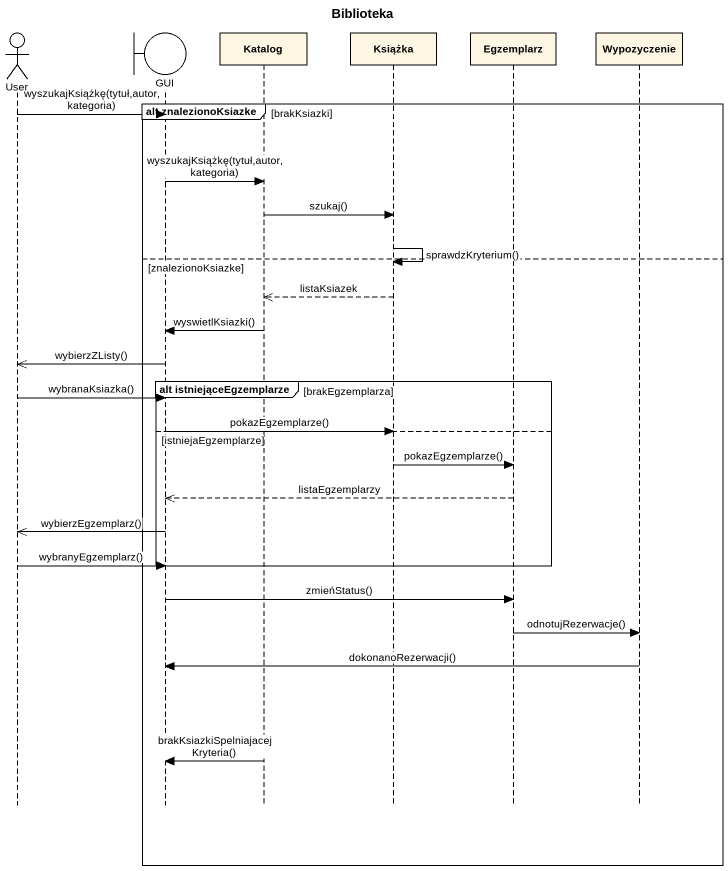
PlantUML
@startuml
title Biblioteka
hide footbox
actor User
boundary GUI
participant Katalog
participant Książka
participant Egzemplarz
participant Wypozyczenie

group alt znalezionoKsiazke [brakKsiazki]
  User -> GUI : wyszukajKsiążkę(tytuł,autor,kategoria)
  GUI -> Katalog : wyszukajKsiążkę(tytuł,autor,kategoria)
  Katalog -> Książka : szukaj()
  Książka -> Książka : sprawdzKryterium()
else znalezionoKsiazke
  Książka -->> Katalog : listaKsiazek
  Katalog -> GUI : wyswietlKsiazki()
  GUI ->> User : wybierzZListy()
  group alt istniejąceEgzemplarze [brakEgzemplarza]
    User -> GUI : wybranaKsiazka()
  else istniejaEgzemplarze
    GUI -> Książka : pokazEgzemplarze()
    Książka -> Egzemplarz : pokazEgzemplarze()
    Egzemplarz -->> GUI : listaEgzemplarzy
    GUI ->> User : wybierzEgzemplarz()
    User -> GUI : wybranyEgzemplarz()
  end
  GUI -> Egzemplarz : zmieńStatus()
  Egzemplarz -> Wypozyczenie : odnotujRezerwacje()
  Wypozyczenie -> GUI : dokonanoRezerwacji()
  Katalog -> GUI : brakKsiazkiSpelniajacejKryteria()
end
@enduml
